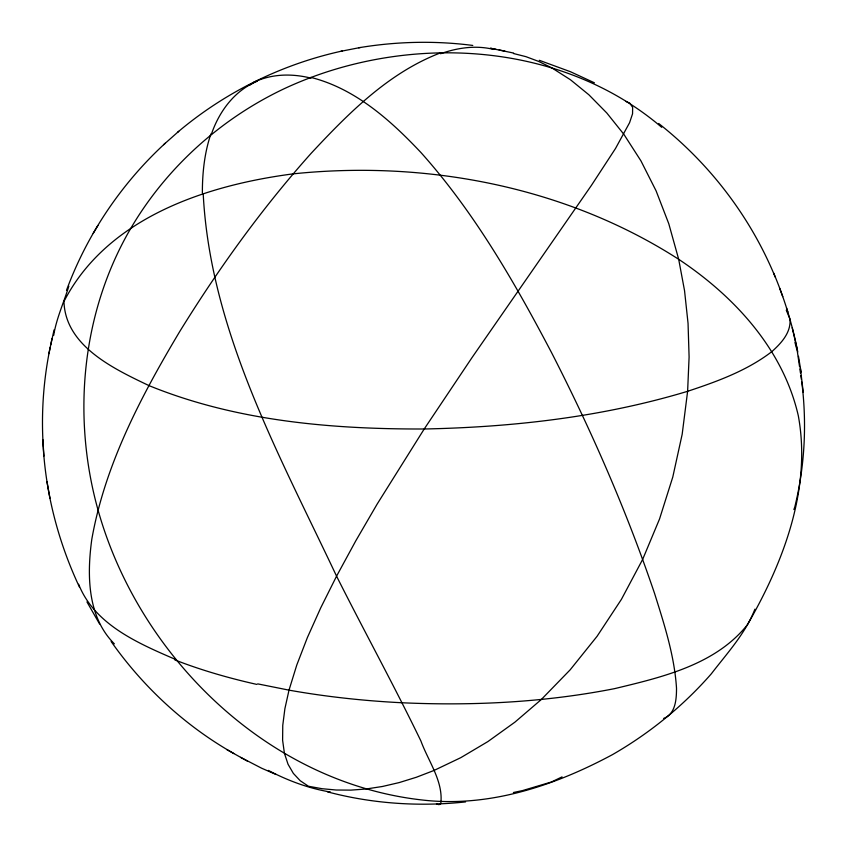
<?xml version="1.0" encoding="UTF-8"?>
<svg xmlns="http://www.w3.org/2000/svg" width="847" height="847" viewBox="0 0 847 847"><rect width="100%" height="100%" fill="white"/><g stroke="black" fill="none" stroke-linecap="round" stroke-linejoin="round"><path stroke-width="1.27" d="M53.689 335.38C56.378 318.472 63.906 302.337 68.84 286.148M50.248 347.122C43.398 380.017 41.058 413.887 43.324 447.407M50.735 344.92L54.06 329.885M48.914 353.665L52.038 338.504M754.921 609.173C745.445 633.461 727.044 653.333 711.332 673.799C683.158 706.017 649.596 733.269 612.508 754.613C554.753 785.656 489.375 807.604 423.024 800.087C268.234 783.2 138.982 656.901 97.956 509.735C71.953 416.396 81.524 312.532 130.787 228.351C166.414 167.611 220.855 118.612 284.465 88.586C403.977 32.885 559.009 39.629 661.708 127.315M793.883 509.534L794.772 507.078C804.798 466.358 807 423.606 801.781 382.029M66.511 290.288C87.103 234.386 121.386 183.598 165.207 143.27M211.316 134.472C218.981 111.719 234.534 90.417 257.319 81.217M97.903 225.524L93.212 233.359M177.499 132.439L178.738 131.317C225.376 92.154 281.49 64.488 340.928 51.286L342.22 51.032M163.64 144.678L178.738 131.317M249.547 85.229L253.677 82.572M663.688 718.404C675.662 713.926 676.52 699.05 676.509 688.145C674.434 655.652 664.281 624.419 654.604 593.556C626.505 510.677 591.333 430.308 551.461 352.447C514.404 281.966 474.256 212.121 420.927 152.513C390.425 120.126 355.052 88.511 310.828 77.395M562.048 776.89L551.418 781.993L522.398 790.622L513.42 792.506M440.8 52.758C388.709 72.556 348.413 113.339 311.135 153.339C261.818 208.489 218.473 268.785 179.628 331.696C141.1 396.28 105.007 464.495 91.804 539.295C86.913 574.742 87.241 616.902 114.356 643.836M257.668 683.868L289.007 690.146A341.839 122.127 2.2 0 0 401.976 702.756C473.092 705.975 544.737 702.385 614.668 688.622C662.132 677.208 715.524 664.831 747.435 624.726C783.464 562.366 811.68 488.751 798.319 415.792C783.115 349.155 734.275 296.228 678.691 259.298C565.616 186.52 425.988 160.041 293.168 173.857C205.662 185.281 107.124 217.859 63.959 301.437C65.24 346.148 114.006 368.868 148.86 385.554C235.805 421.065 331.124 429.249 424.209 428.995C513.028 427.174 602.355 417.063 687.616 391.303C717.134 381.521 747.065 370.69 771.956 351.537C781.273 343.13 791.045 332.67 790.018 319.16L786.27 310.171M358.715 47.813L360.208 47.517C397.359 41.418 435.432 40.614 472.785 45.442M340.928 51.286L360.208 47.517M465.575 801.908C419.392 806.905 372.278 803.75 327.355 791.818M330.457 792.04C308.901 788.493 287.684 780.553 268.33 770.399M495.993 49.317L490.413 48.237L513.6 53.054M499.116 49.973L504.844 51.074M513.43 53.499L525.945 56.664L538.819 61.482L551.937 67.951L570.454 79.756L588.866 94.769L606.791 112.979L623.816 134.25L640.957 160.898L656.086 190.84L668.791 223.756L678.691 259.298L684.545 290.69L688.05 323.374L689.098 357.021L687.616 391.303L682.174 434.278L672.783 477.052L659.538 518.989L642.661 559.391L621.444 599.305L597.082 636.288L570.169 669.818L541.297 699.527L514.891 722.173L487.904 741.57L460.789 757.663L433.96 770.484L416.396 777.25L399.181 782.586L382.399 786.492L366.073 789.002L350.891 790.124L336.206 790.018L322.029 788.705L308.424 786.238L300.198 780.712L293.348 773.385L288.033 764.238L284.412 753.269L282.612 740.257L282.76 725.381L284.899 708.664L289.007 690.146L296.768 665.064L307.387 637.558L320.738 607.828L336.566 576.161L355.782 540.841L377.095 504.187L424.209 428.995L471.948 357.699L591.439 185.355L615.504 148.49L629.575 122.709L632.55 113.816L632.645 107.389L629.829 103.196L625.795 101.375M436.47 804.004L438.968 804.65L440.747 803.771C443.68 781.739 428.211 761.093 420.938 741.061C394.077 685.456 364.274 631.343 336.566 576.161C279.298 454.659 210.215 330.828 203.206 193.815M539.306 60.296L570.497 71.741L594.425 82.815M175.753 659.538C138.516 643.455 94.525 624.747 78.644 584.239M276.037 774.507L261.649 768.218L240.612 757.345M111.116 641.486C143.291 687.161 185.313 726.07 233.984 753.597M226.774 749.574L247.62 761.252M658.68 123.493C709.775 163.693 750.506 217.023 775.28 277.17M99.586 623.985L86.945 601.899M79.406 586.982C57.755 540.873 44.891 490.551 42.848 439.604M779.685 288.298L782.744 296.619M773.629 273.02C784.396 298.419 792.496 324.909 797.768 351.992M786.503 307.895L787.911 312.067M792.22 327.747L796.836 347.757M794.962 342.453L797.292 351.145L799.536 366.592M46.998 481.827L49.973 498.385M800.351 367.884L803.231 392.225M798.477 356.301L801.05 372.108M799.907 369.165L800.468 373.029M800.839 375.602L801.4 379.456M43.409 448.232L43.896 456.099M256.821 684.408A340.378 119.798 2.4 0 1 174.768 659.855M253.592 82.339A379.827 167.907 68.6 0 1 311.008 78.125M440.567 53.742A373.093 159.278 -67.1 0 1 492.996 49.274M202.38 193.095A379.414 165.451 57 0 1 210.882 133.985"/></g></svg>
